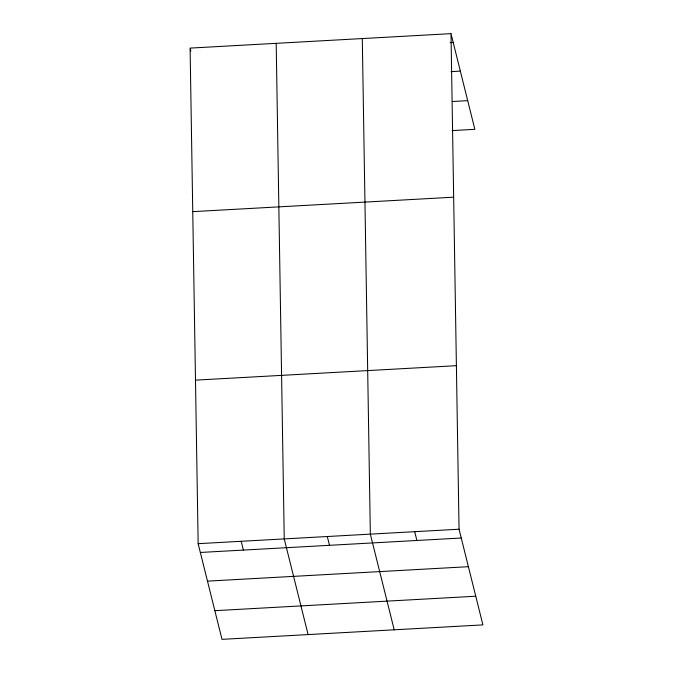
<?xml version="1.0" encoding="UTF-8"?>
<svg xmlns="http://www.w3.org/2000/svg" width="673" height="673" viewBox="0 0 673 673"><rect width="100%" height="100%" fill="white"/><g stroke="black" fill="none" stroke-linecap="round" stroke-linejoin="round"><path stroke-width="1.01" d="M451.003 33.65L190.097 48.103L198.148 543.675L221.997 639.35L482.903 624.897L459.053 529.222L451.003 33.65L474.852 129.325L452.163 130.587M450.094 42.618L453.19 42.449M451.061 71.632L460.34 71.119M452.231 101.514L467.71 100.656M192.747 211.642L453.652 197.189M195.49 380.136L456.395 365.683M198.148 543.675L459.053 529.222M200.335 552.466L461.241 538.021M207.486 581.135L468.391 566.691M214.855 610.68L475.761 596.228M414.694 531.678L416.89 540.478M394.201 629.81L370.343 534.135L362.293 38.563M327.297 536.516L329.484 545.315M190.341 49.079L190.829 51.03M308.099 634.58L284.242 538.905L276.191 43.333M241.195 541.285L243.39 550.085"/></g></svg>
